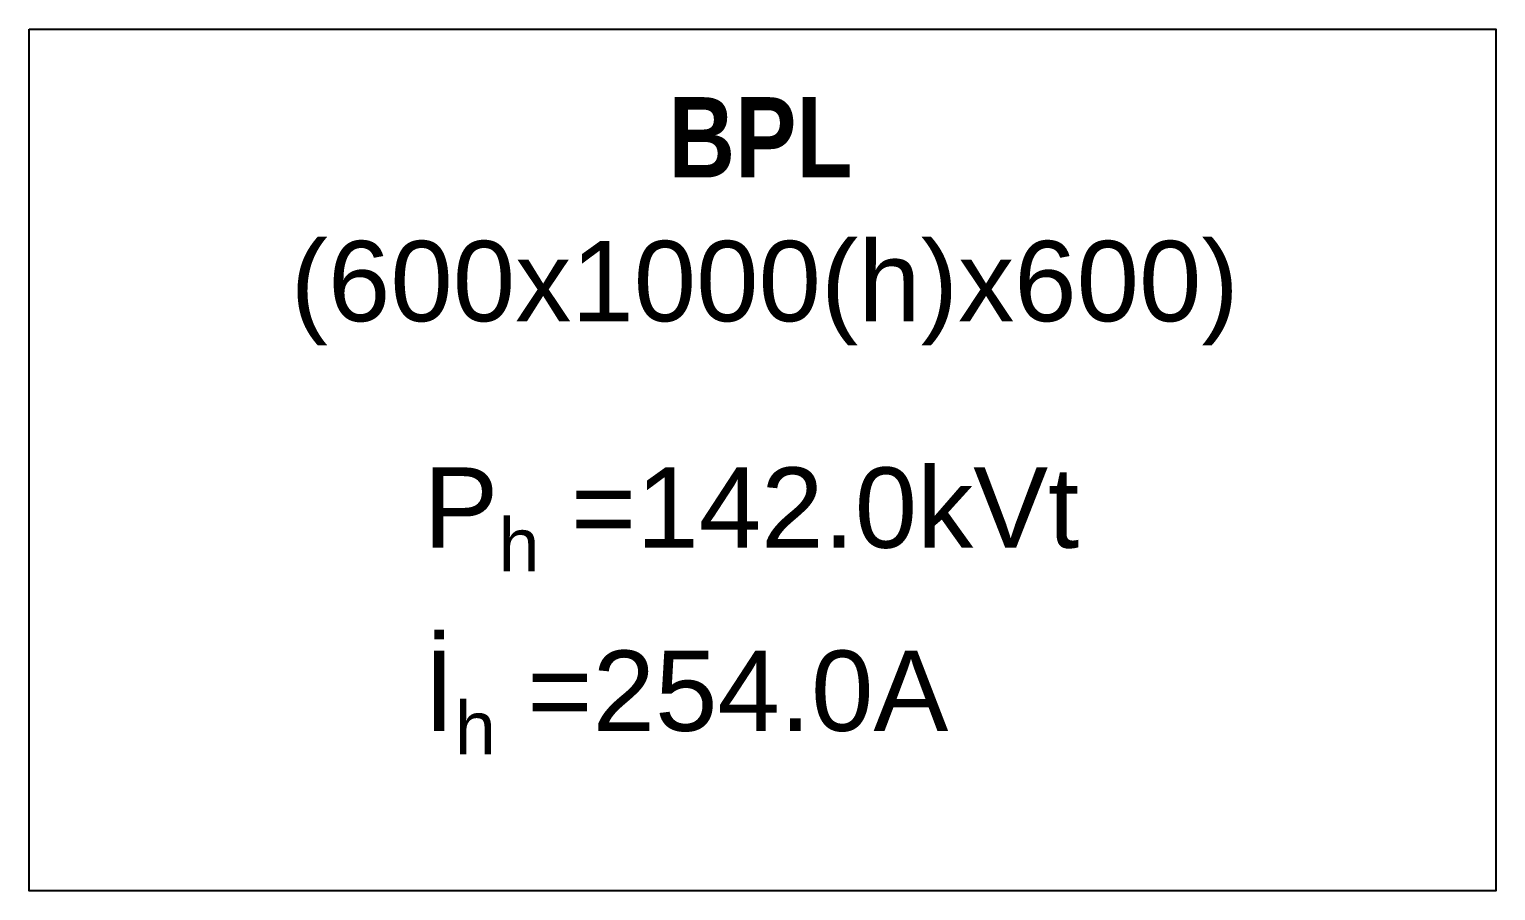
# Model space of a CAD drawing. Header units: millimetres. Extents: x 42452 to 2852333, y -419346 to 834876.
# Drawn here: x 2381136 to 2389398, y 200739 to 205592 of the extents above; entities that cross this region are included whole.
import ezdxf

# ---------------------------------------------------------------- set-up
doc = ezdxf.new("R2010")
doc.units = ezdxf.units.MM
doc.layers.add('Elektrik isiqlandirma_Lightening.ET-XET', color=7, linetype='Continuous')
doc.layers.add('размер', color=7, linetype='Continuous')
doc.styles.add('GENERATED_STYLE_3', font='ARIAALB2.TTF')
doc.styles.add('GENERATED_STYLE_4', font='arialbd0.ttf')

msp = doc.modelspace()

# ---------------------------------------------------------------- linework, layer by layer
at = {"layer": 'размер', "color": 7, "lineweight": 25}
msp.add_lwpolyline([(2381135.84818, 205591.90929), (2389398.27462, 205591.90929), (2389398.27462, 200739.11271), (2381135.84818, 200739.11271)], close=True, dxfattribs=at)

# ---------------------------------------------------------------- texts
at = {"layer": 'Elektrik isiqlandirma_Lightening.ET-XET', "color": 7, "linetype": 'Continuous', "lineweight": 25, "insert": (2385256.55122, 204983.47941), "char_height": 452.6842986, "width": 13794.7671332, "attachment_point": 5, "style": 'GENERATED_STYLE_4'}
msp.add_mtext('\\A1;{\\fArial Narrow|b1|i0|c0|p34;BPL}', dxfattribs=at)
at = {"layer": 'Elektrik isiqlandirma_Lightening.ET-XET', "color": 7, "linetype": 'Continuous', "lineweight": 25, "insert": (2385191.67194, 204105.55169), "char_height": 452.68429863, "attachment_point": 5, "style": 'GENERATED_STYLE_4'}
msp.add_mtext('\\A1;{\\fArial|b0|i0|c0|p34; (600x\\fArial|b0|i0|c238|p34;10\\fArial|b0|i0|c0|p34;00\\fArial|b0|i0|c238|p34;(h)\\fArial|b0|i0|c0|p34;x600)}', dxfattribs=at)
at = {"layer": 'Elektrik isiqlandirma_Lightening.ET-XET', "color": 7, "linetype": 'Continuous', "lineweight": 25, "insert": (2383357.15733, 202381.41023), "char_height": 452.6842986, "width": 6615.9009643, "attachment_point": 4, "line_spacing_factor": 1.192003, "style": 'GENERATED_STYLE_3'}
msp.add_mtext('\\A1;{\\fArial|b0|i0|c0|p34;\\H0.99999x;P\\H0.66x;\\S ^ h;\\H1.5152x; =142.0kVt\\Pİ\\H0.66x;\\S ^ h;\\H1.5152x; =254.\\fArial|b0|i0|c238|p34;0\\fArial|b0|i0|c0|p34;A}', dxfattribs=at)

doc.saveas('drawing.dxf')
